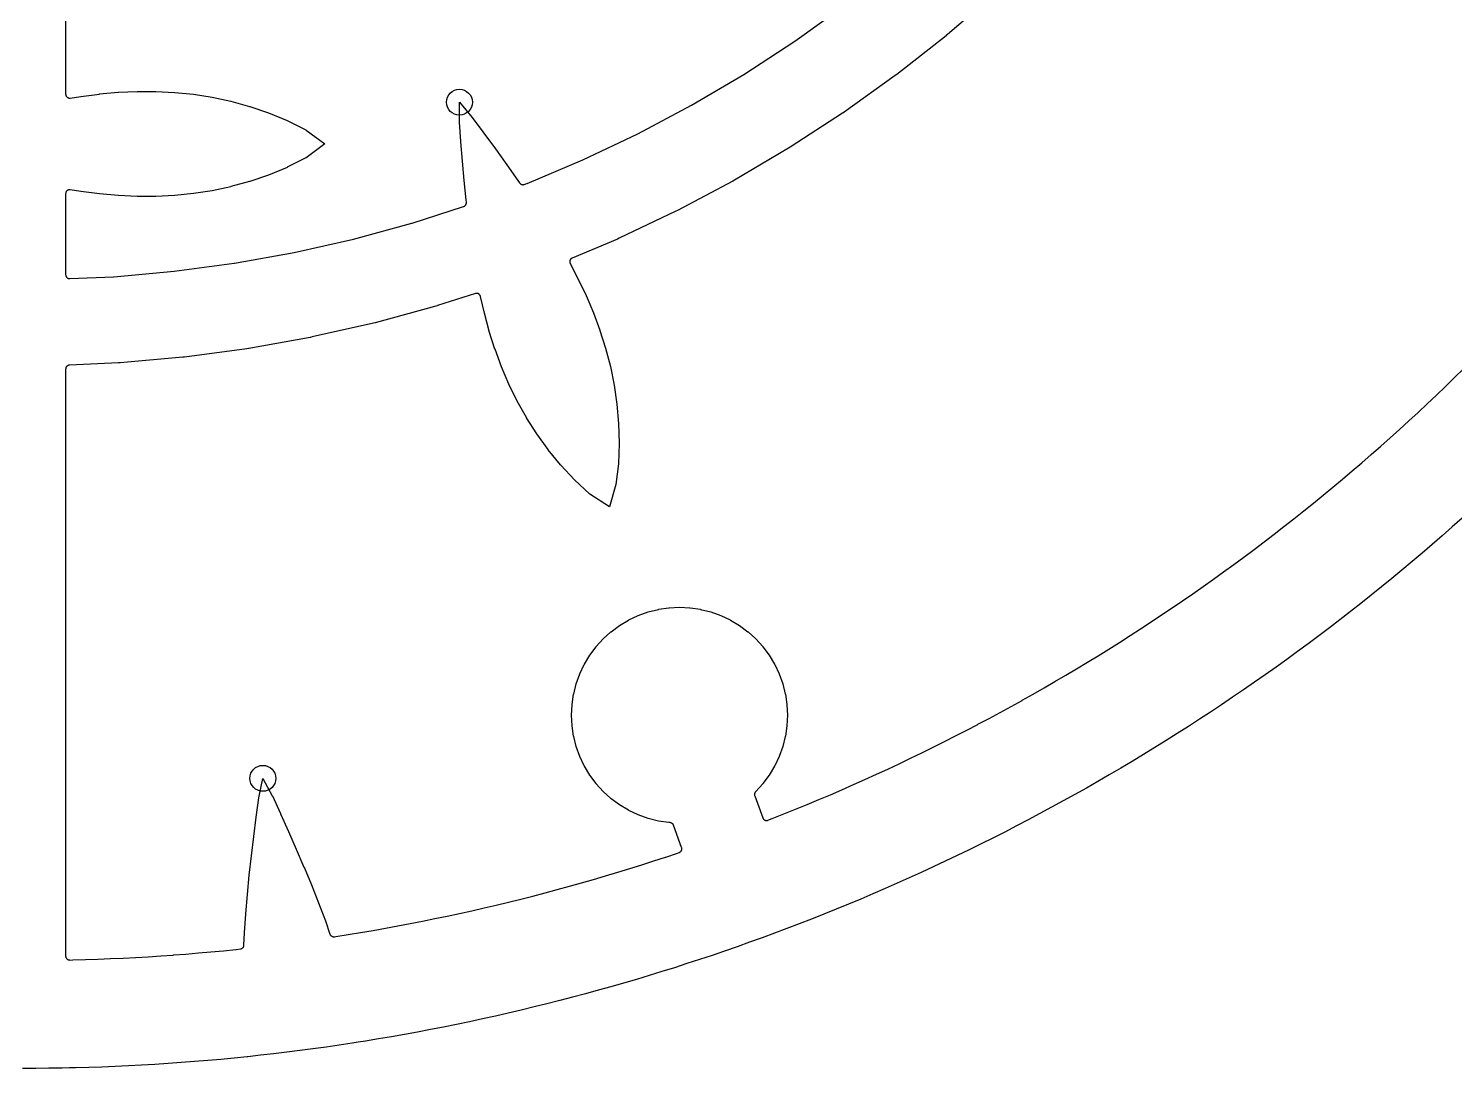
# Model space of a CAD drawing. Header units: millimetres. Extents: x -135 to 135, y -135 to 135.
# Drawn here: x 0.4 to 89.6, y -135 to -70 of the extents above; entities that cross this region are included whole.
import ezdxf

# ---------------------------------------------------------------- set-up
doc = ezdxf.new("R2010")
doc.units = ezdxf.units.MM
for name, color, linetype in [('CUT_INNER', 6, 'Continuous'), ('CUT_OUTER', 1, 'Continuous'), ('ENGRAVE', 7, 'Continuous')]:
    doc.layers.add(name, color=color, linetype=linetype)

msp = doc.modelspace()

# ---------------------------------------------------------------- linework, layer by layer
at = {"layer": 'CUT_INNER'}
for points in [[(2.7, -66.3949), (2.7, -74.0608), (2.7012, -74.0848), (2.7046, -74.1086), (2.7103, -74.1319), (2.7183, -74.1546), (2.7284, -74.1764), (2.7405, -74.1972), (2.7545, -74.2167), (2.7704, -74.2347), (2.7879, -74.2512), (2.807, -74.2658), (2.8273, -74.2786), (2.8488, -74.2894), (2.8712, -74.2981), (2.8944, -74.3045), (2.918, -74.3087), (2.942, -74.3107), (2.966, -74.3103), (2.9899, -74.3076), (3.6448, -74.2017), (3.6489, -74.2011), (4.8184, -74.0519), (4.8231, -74.0514), (5.9921, -73.9471), (5.9973, -73.9467), (7.1657, -73.892), (7.1715, -73.8919), (8.3394, -73.891), (8.3456, -73.8911), (9.5132, -73.9479), (9.5197, -73.9484), (10.687, -74.0663), (10.6937, -74.0672), (11.8608, -74.2494), (11.8677, -74.2507), (13.0346, -74.5005), (13.0416, -74.5022), (14.2085, -74.8232), (14.2156, -74.8254), (15.3822, -75.2224), (15.3897, -75.2253), (16.5554, -75.7076), (16.5642, -75.7117), (17.7291, -76.303), (17.7337, -76.3055), (17.738, -76.3084), (18.9028, -77.1706), (18.9072, -77.1742), (18.9028, -77.1779), (17.738, -78.04), (17.7337, -78.0429), (17.7291, -78.0455), (16.5642, -78.6368), (16.5554, -78.6408), (15.3897, -79.1232), (15.3822, -79.126), (14.2156, -79.5231), (14.2085, -79.5253), (13.0416, -79.8462), (13.0346, -79.8479), (11.8677, -80.0977), (11.8608, -80.099), (10.6937, -80.2813), (10.687, -80.2821), (9.5197, -80.4001), (9.5132, -80.4005), (8.3456, -80.4573), (8.3394, -80.4575), (7.1715, -80.4566), (7.1657, -80.4564), (5.9973, -80.4017), (5.9921, -80.4013), (4.8231, -80.2971), (4.8184, -80.2966), (3.6489, -80.1473), (3.6448, -80.1467), (2.9899, -80.0408), (2.966, -80.0381), (2.942, -80.0378), (2.918, -80.0397), (2.8944, -80.0439), (2.8712, -80.0504), (2.8488, -80.059), (2.8273, -80.0698), (2.807, -80.0826), (2.7879, -80.0973), (2.7704, -80.1137), (2.7545, -80.1318), (2.7405, -80.1512), (2.7284, -80.172), (2.7183, -80.1938), (2.7103, -80.2165), (2.7046, -80.2398), (2.7012, -80.2636), (2.7, -80.2876), (2.7, -85.351), (2.7013, -85.3762), (2.7051, -85.4011), (2.7114, -85.4255), (2.7201, -85.4492), (2.7312, -85.4719), (2.7445, -85.4933), (2.7599, -85.5133), (2.7772, -85.5316), (2.7963, -85.5481), (2.8169, -85.5626), (2.8389, -85.5749), (2.8621, -85.585), (2.8861, -85.5927), (2.9108, -85.5979), (2.9359, -85.6006), (2.9611, -85.6007), (5.6923, -85.4795), (5.7034, -85.4787), (9.4784, -85.1428), (9.4894, -85.1416), (13.2459, -84.6386), (13.2568, -84.6369), (16.9872, -83.9677), (16.9981, -83.9655), (20.6952, -83.1315), (20.7059, -83.1288), (24.3624, -82.1317), (24.373, -82.1285), (27.5918, -81.0953), (27.6147, -81.0867), (27.6366, -81.0759), (27.6573, -81.0631), (27.6767, -81.0483), (27.6946, -81.0316), (27.7107, -81.0133), (27.725, -80.9935), (27.7373, -80.9724), (27.7475, -80.9503), (27.7555, -80.9272), (27.7611, -80.9034), (27.7645, -80.8793), (27.7654, -80.8549), (27.764, -80.8305), (27.7468, -80.6702), (27.7466, -80.6688), (27.6306, -79.4616), (27.5241, -78.2489), (27.4259, -77.0331), (27.4258, -77.0318), (27.3406, -75.816), (27.3403, -75.8085), (27.328, -74.5712), (27.3282, -74.5657), (27.332, -74.5697), (28.1291, -75.5161), (28.1337, -75.522), (28.8616, -76.4996), (28.8624, -76.5007), (29.5794, -77.4853), (30.2889, -78.4741), (30.989, -79.4669), (30.9898, -79.4681), (31.0918, -79.6163), (31.1073, -79.6365), (31.1247, -79.655), (31.1439, -79.6717), (31.1648, -79.6863), (31.187, -79.6987), (31.2103, -79.7088), (31.2345, -79.7165), (31.2594, -79.7216), (31.2847, -79.7242), (31.3102, -79.7243), (31.3355, -79.7217), (31.3604, -79.7166), (31.3846, -79.709), (31.5458, -79.6493), (31.5561, -79.6452), (35.0478, -78.1715), (35.0579, -78.167), (38.4809, -76.5399), (38.4908, -76.535), (41.8382, -74.7577), (41.8478, -74.7522), (45.1131, -72.8282), (45.1225, -72.8224), (48.2992, -70.7554), (48.3084, -70.7491), (51.3903, -68.5433)], [(60.8313, -67.7724), (57.8599, -70.3262), (57.8577, -70.328), (57.7673, -70.4023), (57.7652, -70.404), (54.6834, -72.8236), (54.6812, -72.8253), (54.5875, -72.8955), (54.5853, -72.8971), (51.3992, -75.1775), (51.397, -75.1791), (51.3003, -75.2451), (51.298, -75.2467), (48.0139, -77.3835), (48.0115, -77.385), (47.9121, -77.4466), (47.9097, -77.4481), (44.534, -79.4372), (44.5316, -79.4385), (44.4295, -79.4957), (44.4271, -79.497), (40.9665, -81.3344), (40.964, -81.3357), (40.8595, -81.3883), (40.857, -81.3895), (37.3183, -83.0716), (37.3158, -83.0727), (37.209, -83.1206), (37.2065, -83.1217), (34.3831, -84.3133), (34.3612, -84.3238), (34.3404, -84.3364), (34.3209, -84.351), (34.303, -84.3674), (34.2867, -84.3854), (34.2723, -84.405), (34.2598, -84.4258), (34.2494, -84.4478), (34.2412, -84.4707), (34.2352, -84.4942), (34.2316, -84.5183), (34.2303, -84.5425), (34.2314, -84.5668), (34.2348, -84.5909), (34.2405, -84.6145), (34.2486, -84.6374), (34.2588, -84.6595), (34.743, -85.5854), (34.7451, -85.5896), (35.2492, -86.6494), (35.2514, -86.6542), (35.7088, -87.7308), (35.7109, -87.7361), (36.1177, -88.8309), (36.1197, -88.8368), (36.4723, -89.9513), (36.4741, -89.9575), (36.7692, -91.093), (36.7708, -91.0996), (37.0055, -92.2573), (37.0067, -92.2642), (37.1781, -93.4453), (37.1789, -93.4524), (37.2835, -94.6581), (37.284, -94.6655), (37.3171, -95.8974), (37.3171, -95.9054), (37.27, -97.1661), (37.2692, -97.1757), (37.1197, -98.4736), (37.1189, -98.4787), (37.1176, -98.4838), (36.7141, -99.8756), (36.7122, -99.881), (36.7073, -99.8781), (35.4941, -99.0856), (35.4898, -99.0826), (35.4858, -99.0792), (34.5265, -98.1924), (34.5197, -98.1856), (33.6622, -97.2602), (33.6569, -97.2541), (32.8791, -96.2983), (32.8746, -96.2924), (32.1681, -95.3098), (32.1641, -95.3039), (31.5242, -94.2965), (31.5207, -94.2905), (30.9441, -93.2595), (30.9409, -93.2535), (30.4246, -92.2), (30.4219, -92.194), (29.9629, -91.119), (29.9606, -91.1133), (29.5555, -90.0178), (29.5536, -90.0124), (29.1988, -88.8978), (29.1973, -88.8927), (28.8888, -87.7604), (28.8877, -87.7559), (28.6455, -86.7127), (28.6389, -86.6893), (28.63, -86.6667), (28.619, -86.645), (28.6059, -86.6245), (28.5909, -86.6054), (28.5741, -86.5878), (28.5557, -86.572), (28.5358, -86.558), (28.5146, -86.546), (28.4924, -86.5361), (28.4694, -86.5284), (28.4457, -86.523), (28.4216, -86.52), (28.3973, -86.5192), (28.373, -86.5209), (28.3491, -86.5249), (28.3256, -86.5312), (25.9625, -87.2897), (25.9598, -87.2905), (25.8476, -87.3238), (25.8449, -87.3246), (22.0649, -88.3554), (22.0622, -88.3561), (21.9486, -88.3844), (21.9459, -88.3851), (18.1239, -89.2472), (18.1212, -89.2478), (18.0065, -89.271), (18.0037, -89.2715), (14.1472, -89.9633), (14.1445, -89.9638), (14.0288, -89.9819), (14.0261, -89.9823), (10.1426, -90.5023), (10.1399, -90.5027), (10.0236, -90.5156), (10.0208, -90.5159), (6.1181, -90.8632), (6.1154, -90.8634), (5.9986, -90.8711), (5.9958, -90.8713), (2.9389, -91.007), (2.9152, -91.0092), (2.8917, -91.0137), (2.8689, -91.0203), (2.8467, -91.0291), (2.8255, -91.04), (2.8054, -91.0529), (2.7866, -91.0676), (2.7693, -91.084), (2.7537, -91.102), (2.7399, -91.1214), (2.7279, -91.142), (2.718, -91.1637), (2.7102, -91.1862), (2.7045, -91.2094), (2.7011, -91.233), (2.7, -91.2568), (2.7, -127.9656), (2.7012, -127.9904), (2.7049, -128.015), (2.7111, -128.0391), (2.7195, -128.0625), (2.7303, -128.0849), (2.7433, -128.1061), (2.7582, -128.126), (2.7751, -128.1442), (2.7937, -128.1607), (2.8139, -128.1753), (2.8354, -128.1878), (2.8581, -128.198), (2.8816, -128.206), (2.9058, -128.2116), (2.9305, -128.2148), (2.9554, -128.2155), (3.1466, -128.2114), (3.1482, -128.2114), (3.9333, -128.1897), (3.9348, -128.1896), (4.7198, -128.1631), (4.7213, -128.1631), (5.5061, -128.1317), (5.5076, -128.1317), (6.2922, -128.0956), (6.2937, -128.0955), (7.078, -128.0545), (7.0796, -128.0544), (7.8636, -128.0087), (7.8651, -128.0086), (8.6489, -127.958), (8.6504, -127.9579), (9.4339, -127.9026), (9.4354, -127.9024), (10.2185, -127.8423), (10.22, -127.8421), (11.0027, -127.7772), (11.0043, -127.777), (11.7866, -127.7072), (11.7881, -127.7071), (12.5699, -127.6325), (12.5715, -127.6324), (13.3528, -127.553), (13.3544, -127.5528), (13.6283, -127.5233), (13.6534, -127.5193), (13.6779, -127.5128), (13.7017, -127.5038), (13.7244, -127.4925), (13.7458, -127.4789), (13.7658, -127.4632), (13.784, -127.4456), (13.8004, -127.4262), (13.8147, -127.4053), (13.8269, -127.383), (13.8367, -127.3596), (13.8441, -127.3353), (13.849, -127.3104), (13.8513, -127.2852), (13.8833, -126.5198), (13.8835, -126.5167), (13.9624, -125.321), (13.9626, -125.3185), (14.0653, -124.1187), (14.0655, -124.1168), (14.1869, -122.9137), (14.187, -122.9122), (14.3224, -121.7071), (14.4683, -120.4985), (14.623, -119.2886), (14.6232, -119.2873), (14.7906, -118.08), (14.7918, -118.0726), (15.0349, -116.8594), (15.0363, -116.854), (15.0389, -116.8584), (15.6239, -117.9492), (15.6272, -117.9559), (16.1379, -119.0626), (16.1384, -119.0638), (16.6369, -120.1752), (17.1273, -121.289), (17.6075, -122.4049), (17.6081, -122.4062), (18.0735, -123.5223), (18.0742, -123.524), (18.5208, -124.6424), (18.5217, -124.6447), (18.9443, -125.7661), (18.9453, -125.7689), (19.2334, -126.5929), (19.2427, -126.6158), (19.2542, -126.6377), (19.2678, -126.6583), (19.2834, -126.6775), (19.3008, -126.695), (19.3199, -126.7108), (19.3404, -126.7246), (19.3622, -126.7362), (19.385, -126.7457), (19.4087, -126.7529), (19.4329, -126.7577), (19.4575, -126.7601), (19.4822, -126.7601), (19.5068, -126.7576), (19.5955, -126.7441), (19.597, -126.7439), (20.3728, -126.6215), (20.3743, -126.6213), (21.1494, -126.4941), (21.1509, -126.4939), (21.9251, -126.362), (21.9266, -126.3617), (22.7, -126.2251), (22.7015, -126.2248), (23.4741, -126.0834), (23.4756, -126.0831), (24.2473, -125.937), (24.2488, -125.9367), (25.0196, -125.7859), (25.0211, -125.7856), (25.7909, -125.63), (25.7924, -125.6297), (26.5613, -125.4694), (26.5628, -125.469), (27.3306, -125.304), (27.3321, -125.3037), (28.099, -125.134), (28.1005, -125.1336), (28.8663, -124.9592), (28.8678, -124.9589), (29.6325, -124.7797), (29.6339, -124.7794), (30.3975, -124.5956), (30.399, -124.5952), (31.1615, -124.4067), (31.163, -124.4063), (31.9242, -124.2131), (31.9257, -124.2128), (32.6858, -124.0149), (32.6873, -124.0145), (33.4461, -123.812), (33.4476, -123.8116), (34.2052, -123.6045), (34.2066, -123.6041), (34.963, -123.3923), (34.9644, -123.3919), (35.7194, -123.1754), (35.7209, -123.175), (36.4745, -122.9539), (36.476, -122.9535), (37.2283, -122.7278), (37.2297, -122.7274), (37.9806, -122.4971), (37.9821, -122.4966), (38.7315, -122.2617), (38.733, -122.2613), (39.481, -122.0218), (39.4824, -122.0213), (40.229, -121.7772), (40.2304, -121.7767), (40.9754, -121.5281), (40.9769, -121.5276), (41.0754, -121.4941), (41.0985, -121.4849), (41.1205, -121.4735), (41.1414, -121.4599), (41.1608, -121.4443), (41.1785, -121.4269), (41.1944, -121.4078), (41.2084, -121.3873), (41.2202, -121.3654), (41.2298, -121.3425), (41.2371, -121.3187), (41.242, -121.2943), (41.2445, -121.2696), (41.2444, -121.2447), (41.242, -121.22), (41.237, -121.1957), (41.2297, -121.1719), (40.7265, -119.7893), (40.717, -119.7668), (40.7054, -119.7453), (40.6917, -119.725), (40.6762, -119.7062), (40.6588, -119.689), (40.6399, -119.6736), (40.6196, -119.6601), (40.598, -119.6486), (40.5754, -119.6393), (40.5521, -119.6322), (40.5281, -119.6275), (40.5038, -119.6251), (40.4382, -119.6219), (40.426, -119.6207), (39.7829, -119.5253), (39.7709, -119.5229), (39.1403, -119.3649), (39.1285, -119.3613), (38.5164, -119.1423), (38.5051, -119.1376), (37.9173, -118.8597), (37.9065, -118.8539), (37.3489, -118.5196), (37.3387, -118.5128), (36.8165, -118.1255), (36.807, -118.1178), (36.3253, -117.6812), (36.3166, -117.6725), (35.88, -117.1908), (35.8722, -117.1813), (35.485, -116.6591), (35.4781, -116.6489), (35.1439, -116.0913), (35.1381, -116.0804), (34.8602, -115.4927), (34.8555, -115.4814), (34.6364, -114.8693), (34.6329, -114.8575), (34.4749, -114.2269), (34.4725, -114.2149), (34.3771, -113.5718), (34.3759, -113.5596), (34.344, -112.9102), (34.344, -112.8979), (34.3759, -112.2486), (34.3771, -112.2364), (34.4725, -111.5933), (34.4749, -111.5813), (34.6329, -110.9506), (34.6364, -110.9389), (34.8555, -110.3267), (34.8602, -110.3154), (35.1381, -109.7277), (35.1439, -109.7169), (35.4781, -109.1592), (35.485, -109.149), (35.8722, -108.6268), (35.88, -108.6174), (36.3166, -108.1356), (36.3253, -108.127), (36.807, -107.6904), (36.8165, -107.6826), (37.3387, -107.2953), (37.3489, -107.2885), (37.9065, -106.9543), (37.9173, -106.9485), (38.5051, -106.6705), (38.5164, -106.6658), (39.1285, -106.4468), (39.1403, -106.4432), (39.7709, -106.2853), (39.7829, -106.2829), (40.426, -106.1875), (40.4382, -106.1863), (41.0876, -106.1544), (41.0998, -106.1544), (41.7492, -106.1863), (41.7614, -106.1875), (42.4045, -106.2829), (42.4165, -106.2853), (43.0472, -106.4432), (43.0589, -106.4468), (43.6711, -106.6658), (43.6824, -106.6705), (44.2701, -106.9485), (44.2809, -106.9543), (44.8386, -107.2885), (44.8487, -107.2953), (45.3709, -107.6826), (45.3804, -107.6904), (45.8621, -108.127), (45.8708, -108.1356), (46.3074, -108.6174), (46.3152, -108.6268), (46.7025, -109.149), (46.7093, -109.1592), (47.0435, -109.7169), (47.0493, -109.7277), (47.3273, -110.3154), (47.332, -110.3267), (47.551, -110.9389), (47.5546, -110.9506), (47.7125, -111.5813), (47.7149, -111.5933), (47.8103, -112.2364), (47.8115, -112.2486), (47.8434, -112.8979), (47.8434, -112.9102), (47.8115, -113.5596), (47.8103, -113.5718), (47.7149, -114.2149), (47.7125, -114.2269), (47.5546, -114.8575), (47.551, -114.8693), (47.332, -115.4814), (47.3273, -115.4927), (47.0493, -116.0804), (47.0435, -116.0913), (46.7093, -116.6489), (46.7025, -116.6591), (46.3152, -117.1813), (46.3074, -117.1908), (45.8708, -117.6725), (45.8601, -117.6832), (45.8442, -117.7007), (45.83, -117.7196), (45.8177, -117.7398), (45.8073, -117.761), (45.799, -117.7831), (45.7928, -117.8059), (45.7888, -117.8292), (45.787, -117.8527), (45.7874, -117.8764), (45.79, -117.8998), (45.7949, -117.9229), (45.8019, -117.9455), (46.3039, -119.3247), (46.3136, -119.3477), (46.3255, -119.3695), (46.3395, -119.3901), (46.3555, -119.4091), (46.3733, -119.4265), (46.3927, -119.4421), (46.4136, -119.4556), (46.4357, -119.467), (46.4589, -119.4761), (46.4828, -119.4829), (46.5073, -119.4872), (46.5321, -119.4891), (46.557, -119.4886), (46.5817, -119.4855), (46.6059, -119.4801), (46.6295, -119.4722), (46.8892, -119.3711), (46.8906, -119.3706), (47.6207, -119.0812), (47.6221, -119.0806), (48.3505, -118.7868), (48.3519, -118.7862), (49.0784, -118.4878), (49.0799, -118.4873), (49.8045, -118.1845), (49.806, -118.1839), (50.5288, -117.8767), (50.5302, -117.876), (51.2511, -117.5644), (51.2525, -117.5638), (51.9715, -117.2477), (51.9729, -117.2471), (52.6899, -116.9266), (52.6913, -116.926), (53.4064, -116.6011), (53.4078, -116.6005), (54.1208, -116.2712), (54.1222, -116.2706), (54.8332, -115.937), (54.8346, -115.9363), (55.5436, -115.5983), (55.545, -115.5977), (56.2518, -115.2553), (56.2532, -115.2547), (56.958, -114.908), (56.9594, -114.9073), (57.662, -114.5564), (57.6633, -114.5557), (58.3638, -114.2004), (58.3652, -114.1997), (59.0634, -113.8401), (59.0648, -113.8394), (59.7608, -113.4756), (59.7622, -113.4749), (60.456, -113.1068), (60.4573, -113.106), (61.1488, -112.7337), (61.1502, -112.733), (61.8394, -112.3564), (61.8407, -112.3556), (62.5276, -111.9748), (62.529, -111.9741), (63.2135, -111.589), (63.2149, -111.5883), (63.897, -111.1991), (63.8984, -111.1983), (64.5781, -110.8049), (64.5795, -110.8041), (65.2568, -110.4066), (65.2581, -110.4058), (65.933, -110.0041), (65.9343, -110.0033), (66.6067, -109.5975), (66.6081, -109.5967), (67.278, -109.1867), (67.2793, -109.1859), (67.9467, -108.7718), (67.948, -108.771), (68.6128, -108.3529), (68.6141, -108.3521), (69.2763, -107.9298), (69.2776, -107.929), (69.9373, -107.5027), (69.9386, -107.5019), (70.5956, -107.0716), (70.5969, -107.0707), (71.2512, -106.6364), (71.2525, -106.6355), (71.9042, -106.1972), (71.9055, -106.1963), (72.5545, -105.754), (72.5557, -105.7531), (73.202, -105.3068), (73.2033, -105.306), (73.8468, -104.8557), (73.848, -104.8548), (74.4888, -104.4006), (74.49, -104.3997), (75.128, -103.9416), (75.1292, -103.9407), (75.7643, -103.4786), (75.7655, -103.4777), (76.3978, -103.0118), (76.3991, -103.0109), (77.0284, -102.5411), (77.0297, -102.5402), (77.6562, -102.0665), (77.6574, -102.0656), (78.281, -101.5881), (78.2822, -101.5872), (78.9028, -101.1059), (78.9041, -101.105), (79.5217, -100.6199), (79.5229, -100.6189), (80.1376, -100.13), (80.1388, -100.1291), (80.7505, -99.6364), (80.7517, -99.6355), (81.3603, -99.1391), (81.3615, -99.1381), (81.9671, -98.638), (81.9683, -98.637), (82.5708, -98.1332), (82.572, -98.1322), (83.1714, -97.6247), (83.1726, -97.6237), (83.7688, -97.1125), (83.77, -97.1115), (84.3631, -96.5967), (84.3643, -96.5957), (84.9542, -96.0772), (84.9554, -96.0762), (85.5422, -95.5542), (85.5433, -95.5531), (86.1269, -95.0275), (86.128, -95.0265), (86.7083, -94.4972), (86.7095, -94.4962), (87.2865, -93.9634), (87.2876, -93.9624), (87.8614, -93.4261), (87.8625, -93.425), (88.433, -92.8852), (88.4341, -92.8842), (89.0013, -92.3409), (89.0024, -92.3398), (89.5662, -91.793), (89.5673, -91.7919), (90.1277, -91.2417)]]:
    msp.add_lwpolyline(points, dxfattribs=at)
at = {"layer": 'CUT_OUTER'}
msp.add_lwpolyline([(90.0456, -100.5823), (89.4267, -101.1329), (88.8045, -101.6797), (88.1789, -102.2227), (87.55, -102.7618), (86.9178, -103.2971), (86.2824, -103.8285), (85.6437, -104.3559), (85.0018, -104.8795), (84.3566, -105.399), (83.7083, -105.9147), (83.0569, -106.4263), (82.4023, -106.9339), (81.7446, -107.4375), (81.0838, -107.9371), (80.42, -108.4326), (79.7532, -108.924), (79.0833, -109.4113), (78.4105, -109.8945), (77.7347, -110.3735), (77.056, -110.8484), (76.3744, -111.3191), (75.6899, -111.7856), (75.0026, -112.248), (74.3125, -112.7061), (73.6195, -113.1599), (72.9238, -113.6095), (72.2253, -114.0548), (71.5241, -114.4958), (70.8203, -114.9325), (70.1137, -115.3649), (69.4045, -115.793), (68.6927, -116.2166), (67.9783, -116.6359), (67.2614, -117.0509), (66.5419, -117.4614), (65.8199, -117.8674), (65.0955, -118.2691), (64.3686, -118.6663), (63.6392, -119.059), (62.9075, -119.4472), (62.1734, -119.831), (61.437, -120.2102), (60.6982, -120.5849), (59.9572, -120.9551), (59.2139, -121.3207), (58.4684, -121.6818), (57.7206, -122.0382), (56.9707, -122.3901), (56.2187, -122.7374), (55.4645, -123.08), (54.7083, -123.418), (53.95, -123.7514), (53.1896, -124.0801), (52.4273, -124.4041), (51.663, -124.7234), (50.8967, -125.0381), (50.1285, -125.348), (49.3585, -125.6533), (48.5865, -125.9538), (47.8128, -126.2495), (47.0372, -126.5405), (46.2599, -126.8267), (45.4809, -127.1082), (44.7001, -127.3849), (43.9176, -127.6567), (43.1335, -127.9238), (42.3478, -128.1861), (41.5604, -128.4435), (40.7715, -128.6961), (39.9811, -128.9438), (39.1892, -129.1867), (38.3958, -129.4247), (37.6009, -129.6579), (36.8046, -129.8862), (36.007, -130.1096), (35.2079, -130.328), (34.4076, -130.5416), (33.606, -130.7503), (32.8031, -130.954), (31.9989, -131.1528), (31.1936, -131.3467), (30.3871, -131.5356), (29.5794, -131.7196), (28.7706, -131.8986), (27.9608, -132.0727), (27.1499, -132.2418), (26.3379, -132.4059), (25.525, -132.565), (24.7111, -132.7191), (23.8963, -132.8682), (23.0806, -133.0123), (22.264, -133.1515), (21.4466, -133.2856), (21.004, -133.3554), (21.004, -133.3554), (20.6276, -133.4148), (19.8086, -133.5388), (18.9889, -133.6579), (18.1684, -133.7719), (17.3472, -133.8808), (16.5254, -133.9847), (15.703, -134.0836), (14.88, -134.1774), (14.1004, -134.2615), (14.0572, -134.2661), (13.2331, -134.3499), (12.4085, -134.4285), (11.5834, -134.5021), (10.7579, -134.5707), (9.932, -134.6342), (9.1057, -134.6926), (8.2791, -134.7459), (7.4521, -134.7942), (6.6249, -134.8373), (5.7974, -134.8755), (4.9697, -134.9085), (4.1419, -134.9364), (3.3138, -134.9593), (2.9343, -134.9675), (2.9342, -134.9675), (2.4849, -134.9771), (1.6567, -134.9898), (0.8283, -134.9975), (0, -135)], dxfattribs=at)
at = {"layer": 'ENGRAVE'}
for centre in [(27.3279, -74.5649), (15.0361, -116.8532)]:
    msp.add_circle(centre, 0.81, dxfattribs=at)

doc.saveas('drawing.dxf')
